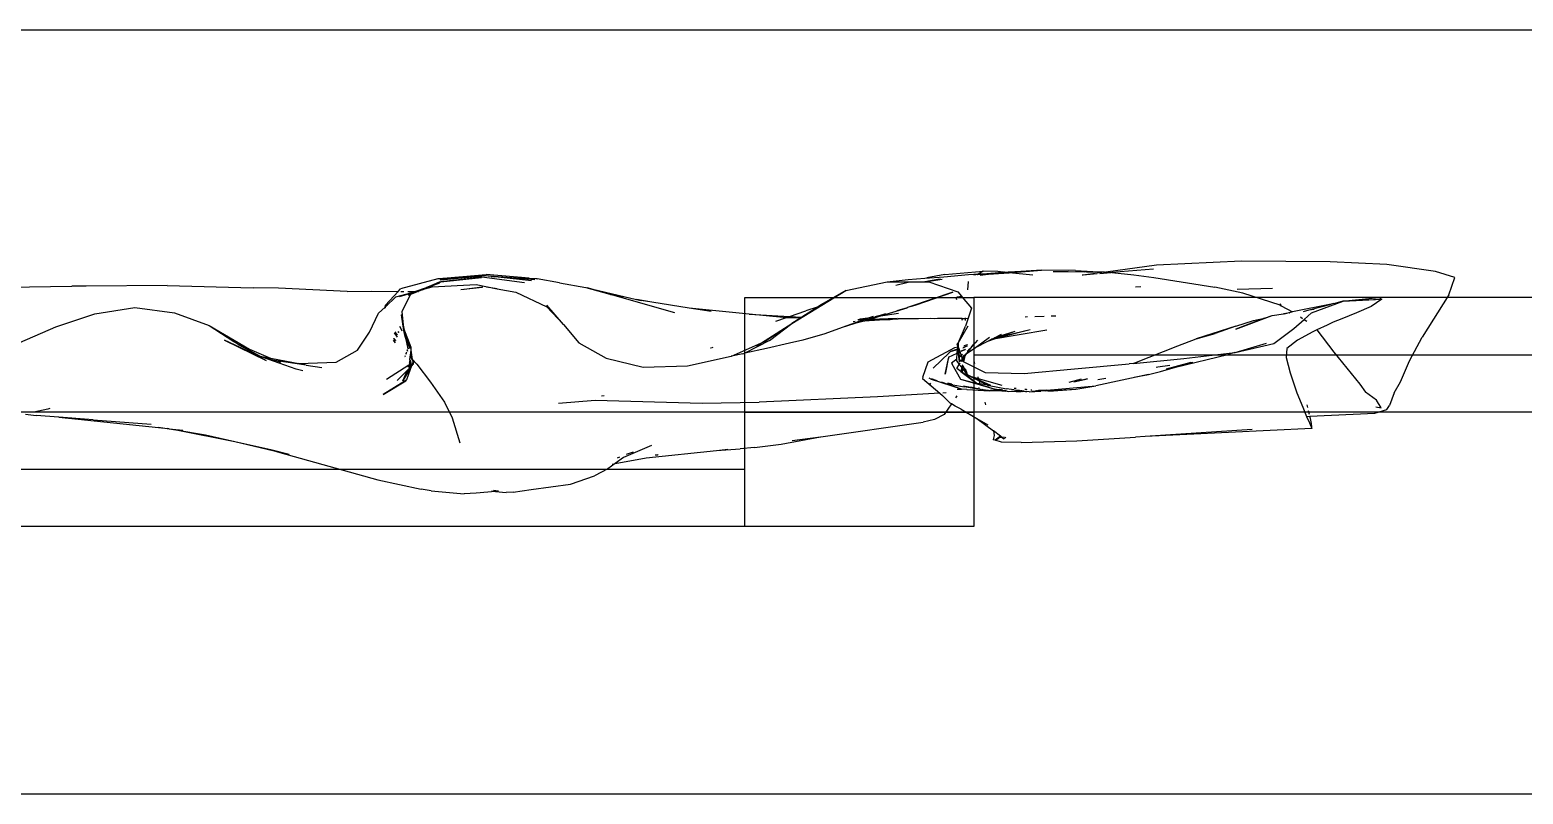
# Model space of a CAD drawing. Header units: millimetres. Extents: x -41292 to 298682, y -22072 to 33155.
# Drawn here: x 31317.5 to 31708.4, y 1090.6 to 1290.6 of the extents above; entities that cross this region are included whole.
import ezdxf

# ---------------------------------------------------------------- set-up
doc = ezdxf.new("R2010")
doc.units = ezdxf.units.MM
doc.layers.add('창호', color=4, linetype='Continuous')
doc.layers.add('틀', color=8, linetype='Continuous')

# ---------------------------------------------------------------- blocks, each defined once
blk = doc.blocks.new('AHSISHEUD')
for p, q in [((32239.86, 18877.08), (32226.53, 18875.28)), ((32262.11, 18878.11), (32239.86, 18877.08)), ((32285.32, 18878.01), (32262.11, 18878.11)), ((32300.12, 18877.23), (32285.32, 18878.01)), ((32312.89, 18875.41), (32300.12, 18877.23)), ((32051.71, 18873.56), (32041.91, 18870.88)), ((32051.71, 18873.56), (32051.75, 18873.56)), ((32051.75, 18873.56), (32051.88, 18873.59)), ((32051.88, 18873.59), (32054.12, 18873.77)), ((32064.03, 18874.38), (32052.04, 18873.42)), ((32059.93, 18873.98), (32052.04, 18873.42)), ((32063.97, 18874.27), (32052.35, 18873.25)), ((32052.35, 18873.25), (32059.93, 18873.98)), ((32063.21, 18873.98), (32052.47, 18872.74)), ((32052.47, 18872.74), (32063.12, 18873.89)), ((32054.12, 18873.77), (32064.38, 18874.68)), ((32054.12, 18873.77), (32064.24, 18874.56)), ((32059.93, 18873.98), (32064.03, 18874.38)), ((32063.97, 18874.27), (32059.93, 18873.98)), ((32074.42, 18872.51), (32063.21, 18873.98)), ((32064.11, 18874.37), (32063.97, 18874.27)), ((32065.7, 18874.15), (32063.97, 18874.27)), ((32064.03, 18874.38), (32064.11, 18874.37)), ((32064.14, 18874.39), (32064.11, 18874.37)), ((32064.14, 18874.39), (32077.1, 18873.31)), ((32064.14, 18874.39), (32067.47, 18874.02)), ((32075.59, 18873.69), (32064.38, 18874.68)), ((32065.7, 18874.15), (32066.61, 18874.02)), ((32077.1, 18873.31), (32067.47, 18874.02)), ((32067.47, 18874.02), (32076.26, 18873.1)), ((32075.59, 18873.69), (32077.41, 18873.58)), ((32077.73, 18873.5), (32077.36, 18873.54)), ((32077.41, 18873.58), (32077.73, 18873.5)), ((32083.59, 18872.47), (32077.73, 18873.5)), ((32169.35, 18872.73), (32174.86, 18873.32)), ((32174.86, 18873.32), (32179.21, 18873.67)), ((32179.18, 18872.77), (32183.76, 18873.41)), ((32182.6, 18873.31), (32179.18, 18872.77)), ((32179.21, 18873.67), (32184.15, 18874.08)), ((32179.21, 18873.67), (32179.71, 18873.79)), ((32184.39, 18874.68), (32179.71, 18873.79)), ((32183.28, 18873.4), (32182.6, 18873.31)), ((32184.15, 18874.08), (32190.62, 18874.62)), ((32184.39, 18874.68), (32194.49, 18875.56)), ((32190.62, 18874.62), (32193.29, 18874.81)), ((32192.04, 18874.57), (32191.97, 18874.57)), ((32192.04, 18874.57), (32193.17, 18874.73)), ((32192.91, 18874.54), (32192.86, 18874.54)), ((32199.46, 18875.17), (32192.91, 18874.54)), ((32193.17, 18874.73), (32192.91, 18874.54)), ((32193.17, 18874.73), (32194.24, 18874.87)), ((32193.29, 18874.81), (32193.17, 18874.73)), ((32194.49, 18875.56), (32193.29, 18874.81)), ((32193.29, 18874.81), (32194.24, 18874.87)), ((32193.69, 18874.51), (32199.46, 18875.17)), ((32194.24, 18874.87), (32199.8, 18875.28)), ((32198.31, 18875.44), (32194.49, 18875.56)), ((32195.73, 18874.7), (32199.46, 18875.17)), ((32195.73, 18874.7), (32201.22, 18875.12)), ((32199.8, 18875.28), (32198.31, 18875.44)), ((32199.96, 18875.26), (32199.46, 18875.17)), ((32200.3, 18875.22), (32199.46, 18875.17)), ((32199.8, 18875.28), (32199.96, 18875.26)), ((32199.96, 18875.26), (32200.03, 18875.25)), ((32200.03, 18875.25), (32200.97, 18875.36)), ((32200.3, 18875.22), (32200.03, 18875.25)), ((32209.75, 18875.78), (32200.3, 18875.22)), ((32201.22, 18875.12), (32200.3, 18875.22)), ((32200.97, 18875.36), (32209.75, 18875.78)), ((32201.22, 18875.12), (32209.75, 18875.78)), ((32207.42, 18874.46), (32201.22, 18875.12)), ((32218.66, 18875.73), (32209.75, 18875.78)), ((32216.68, 18875.41), (32212.75, 18875.32)), ((32221.48, 18875.27), (32212.75, 18875.32)), ((32216.68, 18875.41), (32221.07, 18875.34)), ((32218.66, 18875.73), (32226.26, 18875.25)), ((32220.61, 18874.49), (32220.35, 18874.46)), ((32223.74, 18874.91), (32220.61, 18874.49)), ((32224.33, 18874.81), (32220.61, 18874.49)), ((32221.62, 18875.33), (32226.26, 18875.25)), ((32226.26, 18875.25), (32222.07, 18875.27)), ((32226.26, 18875.25), (32224.25, 18874.97)), ((32227.84, 18875.12), (32225.02, 18874.87)), ((32226.26, 18875.25), (32226.53, 18875.28)), ((32226.53, 18875.28), (32227.28, 18875.24)), ((32227.28, 18875.24), (32228.16, 18875.15)), ((32239.01, 18876.09), (32228.16, 18875.15)), ((32228.16, 18875.15), (32233.87, 18874.54)), ((32233.87, 18874.54), (32239.1, 18873.89)), ((32239.1, 18873.89), (32255.06, 18871.38)), ((32317.97, 18873.87), (32312.89, 18875.41)), ((32316.38, 18869.31), (32317.97, 18873.87)), ((31939.18, 18871.35), (31955.93, 18871.57)), ((31959.62, 18871.64), (31955.93, 18871.57)), ((31980.84, 18871.74), (31959.62, 18871.64)), ((31980.84, 18871.74), (32003.36, 18871.2)), ((32010, 18871.06), (32003.36, 18871.2)), ((32027.94, 18870.17), (32010, 18871.06)), ((32027.94, 18870.17), (32034.34, 18870.3)), ((32034.34, 18870.3), (32041.33, 18870.24)), ((32038.01, 18866.63), (32041.33, 18870.24)), ((32040.72, 18868.79), (32044.99, 18869.98)), ((32041.33, 18870.24), (32041.91, 18870.88)), ((32041.33, 18870.24), (32041.44, 18870.24)), ((32041.7, 18868.86), (32047.86, 18870.73)), ((32041.7, 18868.86), (32044.99, 18869.98)), ((32041.98, 18870.23), (32042.82, 18870.23)), ((32044.54, 18869.42), (32042.3, 18865.01)), ((32043.82, 18870.22), (32045.65, 18870.2)), ((32044.54, 18869.42), (32043.96, 18869.19)), ((32046.52, 18870.2), (32044.54, 18869.42)), ((32044.99, 18869.98), (32045.65, 18870.2)), ((32045.65, 18870.2), (32048.69, 18871.24)), ((32045.65, 18870.2), (32048.34, 18870.92)), ((32047.86, 18870.73), (32046.52, 18870.2)), ((32046.52, 18870.2), (32046.66, 18870.19)), ((32047.86, 18870.73), (32048.34, 18870.92)), ((32052.08, 18872.39), (32048.34, 18870.92)), ((32048.34, 18870.92), (32050.24, 18871.44)), ((32048.69, 18871.24), (32052.15, 18872.7)), ((32049.63, 18871.56), (32048.69, 18871.24)), ((32049.63, 18871.56), (32052.44, 18872.73)), ((32049.63, 18871.56), (32052.08, 18872.39)), ((32050.24, 18871.44), (32061.72, 18872.01)), ((32052.08, 18872.39), (32052.44, 18872.73)), ((32052.15, 18872.7), (32052.44, 18872.73)), ((32052.44, 18872.73), (32052.47, 18872.74)), ((32057.73, 18870.73), (32063.27, 18871.34)), ((32063.27, 18871.34), (32058.62, 18870.69)), ((32061.72, 18872.01), (32067.27, 18870.93)), ((32063.49, 18871.35), (32063.27, 18871.34)), ((32067.27, 18870.93), (32064.48, 18871.38)), ((32067.27, 18870.93), (32072.16, 18869.99)), ((32072.16, 18869.99), (32080.22, 18866.22)), ((32083.59, 18872.47), (32090.46, 18871.23)), ((32090.46, 18871.23), (32090.83, 18871.19)), ((32090.46, 18871.23), (32096.69, 18869.47)), ((32090.83, 18871.19), (32103.75, 18868.14)), ((32096.69, 18869.47), (32090.83, 18871.19)), ((32096.89, 18869.42), (32096.69, 18869.47)), ((32096.89, 18869.42), (32097.17, 18869.38)), ((32097.17, 18869.38), (32097.39, 18869.32)), ((32097.39, 18869.32), (32113.62, 18864.7)), ((32099.79, 18868.89), (32097.39, 18869.32)), ((32144.37, 18861.82), (32158.51, 18870.49)), ((32158.51, 18870.49), (32152.13, 18866.78)), ((32158.51, 18870.49), (32169.35, 18872.73)), ((32169.35, 18872.73), (32179.15, 18872.77)), ((32171.6, 18871.9), (32174.83, 18872.65)), ((32186.5, 18870.05), (32175.46, 18866.28)), ((32176.89, 18866.69), (32186.5, 18870.05)), ((32179.18, 18872.77), (32179.15, 18872.77)), ((32179.18, 18872.77), (32180.19, 18872.77)), ((32180.19, 18872.77), (32187.84, 18870.08)), ((32187.84, 18870.08), (32188.76, 18868.96)), ((32190.55, 18872.86), (32190.37, 18870.68)), ((32234.37, 18871.46), (32235.73, 18871.52)), ((32262.4, 18869.75), (32255.06, 18871.38)), ((32270.16, 18870.98), (32260.92, 18870.69)), ((32272.2, 18866.6), (32262.4, 18869.75)), ((32316.38, 18869.31), (32309.42, 18858.28)), ((31961.9, 18864.39), (31972.4, 18866)), ((31972.4, 18866), (31982.78, 18864.62)), ((32036.2, 18864.52), (32037.89, 18866.12)), ((32037.82, 18865.8), (32037.89, 18866.12)), ((32037.89, 18866.12), (32038.01, 18866.63)), ((32037.89, 18866.12), (32037.99, 18866.21)), ((32037.97, 18865.92), (32037.99, 18866.21)), ((32037.99, 18866.21), (32040.72, 18868.79)), ((32037.99, 18866.21), (32038.01, 18866.63)), ((32038.64, 18866.48), (32038.64, 18866.45)), ((32080.22, 18866.22), (32084.57, 18861.54)), ((32084.57, 18861.54), (32080.23, 18866.67)), ((32100.3, 18868.76), (32099.79, 18868.89)), ((32107.7, 18867.39), (32103.75, 18868.14)), ((32103.75, 18868.14), (32104.96, 18867.85)), ((32107.7, 18867.39), (32104.96, 18867.85)), ((32117.51, 18865.86), (32107.7, 18867.39)), ((32123.27, 18864.96), (32117.51, 18865.86)), ((32133.21, 18864.29), (32117.51, 18865.86)), ((32143.77, 18863.67), (32148.02, 18865.18)), ((32151.22, 18866.19), (32146.98, 18863.48)), ((32151.22, 18866.19), (32148.02, 18865.18)), ((32152.13, 18866.78), (32151.22, 18866.19)), ((32167.06, 18863.64), (32174.52, 18865.96)), ((32171.97, 18865.27), (32174.66, 18866.05)), ((32174.66, 18866.05), (32174.52, 18865.96)), ((32175.46, 18866.28), (32174.66, 18866.05)), ((32175.46, 18866.28), (32176.89, 18866.69)), ((32187.54, 18867.99), (32187.37, 18868.63)), ((32188.98, 18868.69), (32187.56, 18868.71)), ((32187.73, 18868.78), (32188.67, 18868.96)), ((32188.67, 18868.96), (32188.76, 18868.96)), ((32188.76, 18868.96), (32188.98, 18868.69)), ((32188.98, 18868.69), (32191.37, 18865.81)), ((32191.37, 18865.81), (32190.53, 18863.19)), ((32272.2, 18866.6), (32272.45, 18866.46)), ((32272.45, 18866.46), (32272.32, 18867)), ((32272.45, 18866.46), (32275.44, 18864.89)), ((32285.57, 18866.93), (32275.44, 18864.89)), ((32278.27, 18864.98), (32279.81, 18865.38)), ((32279.81, 18865.38), (32285.57, 18866.93)), ((32279.81, 18865.38), (32281.13, 18865.59)), ((32280.38, 18864.61), (32288.66, 18867.68)), ((32286.28, 18867.07), (32285.57, 18866.93)), ((32286.28, 18867.07), (32288.73, 18867.77)), ((32288.66, 18867.68), (32298.81, 18868.23)), ((32288.66, 18867.68), (32290.14, 18867.84)), ((32288.73, 18867.77), (32290.14, 18867.84)), ((32290.14, 18867.84), (32298.05, 18868.66)), ((32290.14, 18867.84), (32298.81, 18868.23)), ((32296, 18866.31), (32292.22, 18864.66)), ((32298.81, 18868.23), (32296, 18866.31)), ((32298.05, 18868.66), (32298.81, 18868.23)), ((31951.7, 18860.94), (31961.9, 18864.39)), ((31982.78, 18864.62), (31991.82, 18861.3)), ((31991.82, 18861.3), (32002.4, 18855.12)), ((31991.82, 18861.3), (31998.31, 18857.09)), ((32033.79, 18859.58), (32036.2, 18864.52)), ((32042.18, 18864.19), (32042.17, 18864.11)), ((32042.79, 18860), (32042.17, 18864.11)), ((32042.17, 18864.11), (32042.65, 18861.42)), ((32042.3, 18865.01), (32042.65, 18861.42)), ((32042.65, 18861.42), (32042.8, 18860.55)), ((32042.65, 18861.42), (32042.79, 18860)), ((32084.57, 18861.54), (32088.61, 18856.77)), ((32142.09, 18863.41), (32133.21, 18864.29)), ((32133.21, 18864.29), (32143.77, 18863.67)), ((32136.42, 18856.79), (32144.37, 18861.82)), ((32137.24, 18857.15), (32144.37, 18861.82)), ((32138.55, 18857.37), (32144.37, 18861.82)), ((32140.19, 18862.41), (32142.97, 18863.39)), ((32142.09, 18863.41), (32142.97, 18863.39)), ((32142.97, 18863.39), (32143.77, 18863.67)), ((32142.97, 18863.39), (32146.69, 18863.3)), ((32143.77, 18863.67), (32146.98, 18863.48)), ((32146.69, 18863.3), (32144.37, 18861.82)), ((32146.69, 18863.3), (32146.98, 18863.48)), ((32162.16, 18862.41), (32157.56, 18860.76)), ((32160.61, 18861.77), (32157.56, 18860.76)), ((32160.99, 18862.33), (32160.43, 18862.29)), ((32160.9, 18861.84), (32160.61, 18861.77)), ((32163.29, 18862.48), (32160.9, 18861.84)), ((32162.89, 18862.45), (32160.9, 18861.84)), ((32161.71, 18862.83), (32161.68, 18862.82)), ((32161.71, 18862.83), (32161.8, 18862.83)), ((32162.19, 18862.91), (32161.8, 18862.83)), ((32161.8, 18862.83), (32162.8, 18862.84)), ((32161.87, 18862.9), (32161.9, 18862.91)), ((32161.9, 18862.91), (32162.19, 18862.91)), ((32162.01, 18862.96), (32162.09, 18862.97)), ((32162.04, 18862.97), (32162.09, 18862.97)), ((32162.09, 18862.97), (32164.15, 18863.22)), ((32162.09, 18862.97), (32162.19, 18862.91)), ((32163.4, 18862.84), (32162.16, 18862.41)), ((32162.7, 18862.44), (32162.16, 18862.41)), ((32162.19, 18862.91), (32162.48, 18862.91)), ((32162.27, 18863.07), (32164.88, 18863.43)), ((32162.62, 18862.92), (32162.48, 18862.91)), ((32162.62, 18862.92), (32162.82, 18862.95)), ((32162.82, 18862.95), (32162.91, 18862.95)), ((32162.89, 18862.45), (32164.42, 18862.91)), ((32163.29, 18862.48), (32162.89, 18862.45)), ((32162.94, 18862.97), (32162.91, 18862.95)), ((32162.91, 18862.95), (32163.01, 18862.9)), ((32163.12, 18862.97), (32162.94, 18862.97)), ((32163.01, 18862.9), (32163.14, 18862.94)), ((32163.12, 18862.97), (32163.26, 18862.97)), ((32163.14, 18862.94), (32163.12, 18862.97)), ((32170.05, 18862.92), (32163.29, 18862.48)), ((32163.51, 18862.54), (32163.29, 18862.48)), ((32163.54, 18862.89), (32163.4, 18862.84)), ((32163.4, 18862.84), (32163.96, 18862.85)), ((32163.51, 18862.54), (32164.63, 18862.88)), ((32163.54, 18862.89), (32163.75, 18862.97)), ((32163.54, 18862.89), (32163.96, 18862.85)), ((32164.62, 18863.28), (32163.75, 18862.97)), ((32163.75, 18862.97), (32164.13, 18862.97)), ((32164.09, 18862.89), (32163.75, 18862.97)), ((32163.96, 18862.85), (32164.09, 18862.89)), ((32164.18, 18862.92), (32164.09, 18862.89)), ((32164.13, 18862.97), (32164.36, 18862.98)), ((32164.13, 18862.97), (32164.34, 18862.97)), ((32164.66, 18862.99), (32164.42, 18862.91)), ((32164.63, 18862.88), (32164.42, 18862.91)), ((32165.13, 18863.46), (32164.62, 18863.28)), ((32164.62, 18863.28), (32165.38, 18863.38)), ((32164.7, 18862.91), (32164.63, 18862.88)), ((32167.07, 18863.85), (32164.66, 18862.99)), ((32164.66, 18862.99), (32164.9, 18862.97)), ((32164.7, 18862.91), (32164.9, 18862.97)), ((32166.41, 18862.86), (32164.7, 18862.91)), ((32164.9, 18862.97), (32165, 18863)), ((32165, 18863), (32167.06, 18863.64)), ((32165, 18863), (32171.94, 18863.22)), ((32165, 18863), (32170.05, 18862.92)), ((32165.63, 18863.64), (32165.13, 18863.46)), ((32165.13, 18863.46), (32166.2, 18863.61)), ((32165.38, 18863.38), (32166.2, 18863.61)), ((32165.8, 18863.44), (32165.38, 18863.38)), ((32167.07, 18863.85), (32166.2, 18863.61)), ((32166.41, 18862.86), (32170.05, 18862.92)), ((32167.06, 18863.64), (32166.58, 18863.56)), ((32172.26, 18864.45), (32167.06, 18863.64)), ((32167.07, 18863.85), (32169, 18864.48)), ((32170.05, 18862.92), (32170.14, 18862.92)), ((32170.14, 18862.92), (32170.64, 18862.96)), ((32170.64, 18862.96), (32170.68, 18862.96)), ((32170.68, 18862.96), (32170.76, 18862.96)), ((32170.76, 18862.96), (32172.21, 18863.06)), ((32177.54, 18863.03), (32170.76, 18862.96)), ((32180.73, 18863.11), (32172.21, 18863.06)), ((32180.73, 18863.11), (32177.54, 18863.03)), ((32181.68, 18863.09), (32180.73, 18863.11)), ((32182.47, 18863.12), (32181.68, 18863.09)), ((32188.91, 18863.15), (32182.47, 18863.12)), ((32187.88, 18856.71), (32190.53, 18861.23)), ((32188.91, 18863.15), (32188.87, 18863.3)), ((32189.07, 18862.58), (32188.91, 18863.15)), ((32188.98, 18863.15), (32188.91, 18863.15)), ((32188.98, 18863.15), (32189.75, 18863.17)), ((32189.76, 18863.32), (32189.75, 18863.28)), ((32189.75, 18863.28), (32189.75, 18863.17)), ((32189.75, 18863.17), (32190.53, 18863.19)), ((32189.75, 18863.17), (32189.75, 18862.59)), ((32190.53, 18863.19), (32189.85, 18861.1)), ((32205.48, 18863.61), (32206.06, 18863.62)), ((32207.95, 18863.68), (32210.4, 18863.75)), ((32212.23, 18863.8), (32213.5, 18863.83)), ((32260.62, 18860.33), (32270.07, 18863.89)), ((32268.06, 18863.2), (32260.62, 18860.33)), ((32260.64, 18861.09), (32265.21, 18862.62)), ((32265.21, 18862.62), (32268.06, 18863.2)), ((32268.06, 18863.2), (32270.07, 18863.89)), ((32270.07, 18863.89), (32273.11, 18864.34)), ((32273.26, 18864.38), (32273.11, 18864.34)), ((32273.26, 18864.38), (32275.26, 18864.86)), ((32274.68, 18864.58), (32273.26, 18864.38)), ((32274.68, 18864.58), (32274.71, 18864.6)), ((32275.44, 18864.89), (32275.26, 18864.86)), ((32275.82, 18860.51), (32278.48, 18862.9)), ((32277.5, 18863.58), (32278.09, 18863.17)), ((32278.48, 18862.9), (32280.38, 18864.61)), ((32278.48, 18862.9), (32279.21, 18862.41)), ((32284.55, 18861.4), (32281.83, 18860.14)), ((32286.08, 18862.17), (32284.55, 18861.4)), ((32288.35, 18863.04), (32286.08, 18862.17)), ((32292.22, 18864.66), (32288.35, 18863.04)), ((31942.24, 18856.83), (31951.7, 18860.94)), ((32004.2, 18853.52), (31995.88, 18857.48)), ((31995.88, 18857.48), (32006.8, 18852.18)), ((32030.64, 18854.89), (32033.79, 18859.58)), ((32040.09, 18857.37), (32040.51, 18856.78)), ((32040.54, 18856.85), (32040.1, 18857.45)), ((32040.15, 18857.97), (32040.15, 18857.92)), ((32040.69, 18857.31), (32040.15, 18857.92)), ((32040.15, 18857.92), (32040.71, 18857.36)), ((32040.3, 18859.43), (32041.02, 18858.28)), ((32041.18, 18858.74), (32040.55, 18859.64)), ((32041.26, 18859.7), (32041.41, 18859.44)), ((32041.35, 18859.71), (32041.31, 18859.71)), ((32041.35, 18859.71), (32041.45, 18859.56)), ((32041.43, 18859.51), (32041.45, 18859.56)), ((32042.35, 18859.91), (32041.74, 18861.03)), ((32041.74, 18861.03), (32042.28, 18859.89)), ((32042.8, 18860.55), (32042.79, 18860)), ((32043.18, 18858.41), (32042.79, 18860)), ((32044.76, 18855.51), (32042.8, 18860.55)), ((32042.8, 18860.55), (32043.32, 18858.15)), ((32043.32, 18858.15), (32043.18, 18858.41)), ((32043.37, 18857.63), (32043.18, 18858.41)), ((32044.5, 18855.99), (32043.32, 18858.15)), ((32043.32, 18858.15), (32043.49, 18857.38)), ((32043.37, 18857.63), (32043.49, 18857.38)), ((32043.95, 18855.22), (32043.37, 18857.63)), ((32043.49, 18857.38), (32044.28, 18855.72)), ((32043.49, 18857.38), (32043.95, 18855.22)), ((32138.55, 18857.37), (32132.1, 18854.05)), ((32147.21, 18857.43), (32143.72, 18856.67)), ((32153, 18859.14), (32147.21, 18857.43)), ((32157.56, 18860.76), (32153, 18859.14)), ((32187.88, 18856.71), (32189.85, 18861.1)), ((32192.97, 18857.5), (32192.35, 18856.78)), ((32192.43, 18855.58), (32196.1, 18858.25)), ((32195.72, 18857.23), (32197.67, 18857.93)), ((32195.72, 18857.23), (32196.67, 18857.71)), ((32196.67, 18857.71), (32211.16, 18860.17)), ((32197.71, 18858.02), (32196.67, 18857.71)), ((32197.67, 18857.93), (32196.67, 18857.71)), ((32196.67, 18857.71), (32196.93, 18857.84)), ((32196.93, 18857.84), (32197.43, 18858.09)), ((32196.93, 18857.84), (32197.71, 18858.02)), ((32202.73, 18859.72), (32197.43, 18858.09)), ((32197.43, 18858.09), (32199.29, 18859.02)), ((32198.69, 18858.18), (32197.67, 18857.93)), ((32198.12, 18858.09), (32197.67, 18857.93)), ((32198.12, 18858.09), (32197.71, 18858.02)), ((32198.41, 18858.19), (32198.12, 18858.09)), ((32198.69, 18858.18), (32198.12, 18858.09)), ((32206.72, 18860.15), (32198.41, 18858.19)), ((32202.73, 18859.72), (32198.41, 18858.19)), ((32198.81, 18858.2), (32198.69, 18858.18)), ((32206.72, 18860.15), (32198.81, 18858.2)), ((32245.39, 18855.99), (32250.23, 18857.82)), ((32260.64, 18861.09), (32250.23, 18857.82)), ((32250.23, 18857.82), (32255.2, 18859.25)), ((32260.64, 18861.09), (32255.2, 18859.25)), ((32270.58, 18856.64), (32275.82, 18860.51)), ((32276.7, 18857.5), (32273.98, 18855.33)), ((32280.75, 18859.64), (32276.7, 18857.5)), ((32281.83, 18860.14), (32280.75, 18859.64)), ((32281.83, 18860.14), (32286.22, 18854.36)), ((32306.1, 18852.1), (32309.42, 18858.28)), ((31998.4, 18857.03), (31998.31, 18857.09)), ((31999.44, 18856.36), (31998.4, 18857.03)), ((31998.4, 18857.03), (32000.25, 18856.02)), ((31999.44, 18856.36), (32005.16, 18853.32)), ((31999.44, 18856.36), (32000.25, 18856.02)), ((32000.25, 18856.02), (32005.16, 18853.32)), ((32000.25, 18856.02), (32002.4, 18855.12)), ((32002.4, 18855.12), (32007.91, 18852.79)), ((32014.65, 18849.91), (32004.2, 18853.52)), ((32004.2, 18853.52), (32006.8, 18852.18)), ((32025.05, 18851.72), (32030.64, 18854.89)), ((32043.24, 18853.22), (32043.12, 18853.38)), ((32043.33, 18854.06), (32043.45, 18853.81)), ((32043.49, 18853.94), (32043.35, 18854.14)), ((32043.56, 18854.12), (32043.4, 18854.3)), ((32043.58, 18854.17), (32043.41, 18854.36)), ((32043.56, 18854.9), (32043.73, 18854.59)), ((32043.59, 18855.05), (32043.73, 18854.59)), ((32043.89, 18855.18), (32043.92, 18855.11)), ((32044.28, 18855.72), (32044.28, 18855.33)), ((32044.49, 18853.16), (32044.55, 18853.48)), ((32044.6, 18855.45), (32044.5, 18855.99)), ((32044.53, 18853.51), (32044.69, 18854.88)), ((32044.53, 18853.51), (32044.55, 18853.48)), ((32044.55, 18853.48), (32044.83, 18852.75)), ((32044.69, 18854.88), (32044.76, 18855.51)), ((32045.1, 18852.44), (32044.69, 18854.88)), ((32088.61, 18856.77), (32095.73, 18852.73)), ((32123.13, 18855.39), (32123.05, 18855.35)), ((32123.66, 18855.51), (32123.28, 18855.37)), ((32128.55, 18853.27), (32136.42, 18856.79)), ((32131.57, 18853.93), (32128.55, 18853.27)), ((32131.57, 18853.93), (32132.1, 18854.05)), ((32137.77, 18855.28), (32132.1, 18854.05)), ((32135.13, 18855.97), (32136.42, 18856.79)), ((32136.42, 18856.79), (32137.24, 18857.15)), ((32143.72, 18856.67), (32137.77, 18855.28)), ((32180.02, 18851.79), (32187.05, 18855.55)), ((32185.58, 18854.19), (32181.41, 18850.17)), ((32185.37, 18853.02), (32187.69, 18854.1)), ((32185.58, 18854.19), (32185.59, 18854.23)), ((32185.65, 18854.25), (32185.59, 18854.23)), ((32185.89, 18854.48), (32185.65, 18854.25)), ((32187.76, 18855.09), (32185.89, 18854.48)), ((32185.89, 18854.48), (32187.76, 18855.04)), ((32187.05, 18855.55), (32187.81, 18855.72)), ((32187.57, 18852.5), (32187.69, 18854.1)), ((32187.68, 18856.33), (32187.69, 18856.41)), ((32187.72, 18856.22), (32187.68, 18856.33)), ((32187.69, 18856.41), (32187.76, 18856.53)), ((32187.69, 18854.1), (32187.76, 18855.04)), ((32187.81, 18855.72), (32187.72, 18856.22)), ((32187.72, 18856.22), (32187.83, 18856.02)), ((32187.76, 18856.53), (32187.78, 18856.56)), ((32187.76, 18855.09), (32187.79, 18855.54)), ((32187.76, 18855.04), (32187.76, 18855.09)), ((32187.78, 18856.56), (32187.88, 18856.71)), ((32187.79, 18855.54), (32187.81, 18855.72)), ((32188.22, 18851.82), (32187.79, 18855.54)), ((32187.81, 18855.72), (32187.82, 18855.92)), ((32187.83, 18856.02), (32187.82, 18855.92)), ((32187.82, 18855.92), (32187.95, 18855.66)), ((32187.83, 18856.02), (32187.88, 18856.71)), ((32187.88, 18856.71), (32187.95, 18855.66)), ((32187.95, 18855.66), (32187.96, 18855.53)), ((32187.96, 18855.53), (32188.14, 18852.98)), ((32187.96, 18855.53), (32188.71, 18853.42)), ((32188.71, 18853.42), (32188.14, 18852.98)), ((32188.73, 18853.37), (32188.14, 18852.93)), ((32189.04, 18853.68), (32188.71, 18853.42)), ((32188.71, 18853.42), (32188.73, 18853.37)), ((32189.78, 18855.05), (32188.73, 18854.57)), ((32188.97, 18853.55), (32188.73, 18853.37)), ((32188.73, 18853.37), (32188.92, 18852.77)), ((32188.74, 18854.59), (32189.78, 18855.05)), ((32188.94, 18852.8), (32189.59, 18853.52)), ((32189.14, 18855.45), (32189.48, 18855.55)), ((32190.23, 18855.88), (32189.18, 18855.54)), ((32189.44, 18856.1), (32190.48, 18856.34)), ((32189.64, 18855.6), (32189.48, 18855.55)), ((32189.57, 18853.36), (32189.73, 18853.62)), ((32189.57, 18853.36), (32189.59, 18853.52)), ((32189.73, 18853.62), (32189.59, 18853.52)), ((32189.7, 18853.33), (32190.04, 18853.85)), ((32189.79, 18853.67), (32189.7, 18853.33)), ((32189.79, 18853.67), (32189.73, 18853.62)), ((32189.78, 18855.05), (32189.8, 18855.09)), ((32190.69, 18854.84), (32189.79, 18853.67)), ((32189.79, 18853.67), (32190.04, 18853.85)), ((32190.04, 18853.85), (32192.43, 18855.58)), ((32190.69, 18854.84), (32190.26, 18854.52)), ((32191.02, 18855.22), (32190.62, 18854.92)), ((32190.75, 18854.89), (32190.69, 18854.84)), ((32191.02, 18855.22), (32190.75, 18854.89)), ((32191.07, 18855.27), (32191.02, 18855.22)), ((32191.6, 18855.89), (32191.07, 18855.27)), ((32191.49, 18855.88), (32191.43, 18855.81)), ((32191.49, 18855.88), (32191.6, 18855.89)), ((32191.6, 18855.89), (32192.1, 18856.48)), ((32192.1, 18856.48), (32192.02, 18856.46)), ((32192.3, 18856.76), (32192.1, 18856.48)), ((32192.3, 18856.76), (32192.35, 18856.78)), ((32192.43, 18855.58), (32195.72, 18857.23)), ((32234.2, 18851.53), (32245.39, 18855.99)), ((32244.79, 18850.42), (32258.48, 18853.71)), ((32247, 18852.69), (32260.31, 18854.25)), ((32260.31, 18854.25), (32258.48, 18853.71)), ((32260.31, 18854.25), (32260.41, 18854.28)), ((32260.41, 18854.28), (32268.63, 18856.72)), ((32260.41, 18854.28), (32270.58, 18856.64)), ((32273.98, 18855.33), (32273.8, 18852.91)), ((32286.22, 18854.36), (32293.07, 18845.95)), ((32005.16, 18853.32), (32008.65, 18852.22)), ((32005.16, 18853.32), (32007.91, 18852.79)), ((32007.91, 18852.79), (32007.94, 18852.78)), ((32007.94, 18852.78), (32015.32, 18851.37)), ((32010.47, 18851.71), (32008.65, 18852.22)), ((32009.59, 18852.08), (32008.65, 18852.22)), ((32009.59, 18852.08), (32010.47, 18851.71)), ((32017.2, 18850.97), (32009.59, 18852.08)), ((32016.32, 18849.41), (32014.65, 18849.91)), ((32015.32, 18851.37), (32025.05, 18851.72)), ((32017.2, 18850.97), (32015.32, 18851.37)), ((32017.2, 18850.97), (32021.32, 18850.34)), ((32044.12, 18850.89), (32038.22, 18847.19)), ((32043.74, 18849.63), (32041.02, 18846.88)), ((32044.84, 18850.72), (32042.52, 18846.86)), ((32042.52, 18846.86), (32043.74, 18849.63)), ((32043.08, 18853.22), (32043.18, 18853.08)), ((32044.84, 18850.72), (32043.53, 18847.06)), ((32044.84, 18850.72), (32043.74, 18849.63)), ((32044.03, 18850.4), (32044.12, 18850.89)), ((32044.09, 18850.43), (32044.03, 18850.4)), ((32044.09, 18850.43), (32044.12, 18850.5)), ((32044.68, 18851.15), (32044.12, 18850.5)), ((32044.12, 18850.5), (32044.24, 18850.96)), ((32044.15, 18850.91), (32044.12, 18850.5)), ((32044.15, 18850.91), (32044.12, 18850.89)), ((32044.24, 18850.96), (32044.15, 18850.91)), ((32044.24, 18850.96), (32044.29, 18850.99)), ((32044.29, 18851.35), (32044.34, 18851.5)), ((32044.29, 18851.35), (32044.29, 18850.99)), ((32044.29, 18850.99), (32044.49, 18851.35)), ((32044.31, 18851.53), (32044.36, 18851.71)), ((32044.34, 18851.5), (32044.31, 18851.53)), ((32044.33, 18851.75), (32044.38, 18851.89)), ((32044.36, 18851.71), (32044.33, 18851.75)), ((32044.49, 18851.35), (32044.34, 18851.5)), ((32044.35, 18851.94), (32044.42, 18852.25)), ((32044.35, 18851.94), (32044.38, 18851.89)), ((32044.54, 18851.47), (32044.36, 18851.71)), ((32044.38, 18851.89), (32044.56, 18851.51)), ((32044.4, 18852.32), (32044.49, 18853.1)), ((32044.4, 18852.32), (32044.42, 18852.25)), ((32044.42, 18852.25), (32044.73, 18851.21)), ((32044.49, 18853.16), (32044.49, 18853.1)), ((32044.54, 18853.07), (32044.49, 18853.1)), ((32044.49, 18851.35), (32044.54, 18851.47)), ((32044.68, 18851.15), (32044.52, 18851.32)), ((32044.6, 18852.97), (32044.54, 18853.07)), ((32044.54, 18851.47), (32044.56, 18851.51)), ((32044.73, 18851.21), (32044.54, 18851.47)), ((32044.6, 18852.97), (32045.11, 18852.02)), ((32044.83, 18852.75), (32044.6, 18852.97)), ((32044.73, 18851.21), (32044.68, 18851.15)), ((32044.88, 18850.95), (32044.68, 18851.15)), ((32044.91, 18850.97), (32044.73, 18851.21)), ((32044.85, 18852.69), (32044.83, 18852.75)), ((32044.88, 18850.79), (32044.84, 18850.72)), ((32044.85, 18850.76), (32044.84, 18850.72)), ((32045.1, 18852.44), (32044.85, 18852.69)), ((32044.85, 18852.69), (32045.11, 18852.02)), ((32044.96, 18850.87), (32044.88, 18850.79)), ((32045.21, 18851.77), (32044.91, 18850.97)), ((32044.97, 18850.89), (32044.96, 18850.87)), ((32045.09, 18850.73), (32044.96, 18850.87)), ((32045.3, 18851.22), (32044.97, 18850.89)), ((32045.09, 18850.73), (32044.97, 18850.89)), ((32045.27, 18851.44), (32045.03, 18851.04)), ((32045.1, 18852.41), (32045.1, 18852.44)), ((32046.16, 18851.23), (32045.1, 18852.41)), ((32045.2, 18851.86), (32045.1, 18852.41)), ((32045.11, 18852.02), (32045.2, 18851.86)), ((32045.2, 18851.86), (32045.22, 18851.81)), ((32045.22, 18851.81), (32045.21, 18851.77)), ((32045.21, 18851.77), (32045.31, 18851.51)), ((32045.27, 18851.44), (32045.21, 18851.77)), ((32045.31, 18851.51), (32045.27, 18851.44)), ((32045.3, 18851.22), (32045.27, 18851.44)), ((32046.16, 18851.23), (32049.81, 18846.47)), ((32095.73, 18852.73), (32105.41, 18850.4)), ((32105.41, 18850.4), (32117.08, 18850.78)), ((32117.08, 18850.78), (32128.46, 18853.24)), ((32128.55, 18853.27), (32128.46, 18853.24)), ((32178.7, 18847.77), (32180.02, 18851.79)), ((32185.37, 18853.02), (32184.55, 18848.54)), ((32184.55, 18848.54), (32185.39, 18852.71)), ((32185.37, 18853.02), (32185.39, 18852.71)), ((32187.57, 18852.5), (32186.18, 18851.45)), ((32186.18, 18851.45), (32186.37, 18851.15)), ((32188.63, 18847.14), (32186.37, 18851.15)), ((32187.54, 18852), (32187.57, 18852.5)), ((32187.54, 18852), (32188.2, 18851.13)), ((32187.56, 18850.09), (32188.2, 18851.13)), ((32188.57, 18849.26), (32187.56, 18850.09)), ((32188.14, 18852.98), (32188.14, 18852.93)), ((32188.14, 18852.93), (32188.22, 18851.82)), ((32188.2, 18851.13), (32188.46, 18851.55)), ((32188.2, 18851.13), (32188.83, 18850.31)), ((32188.64, 18851.85), (32188.35, 18852.42)), ((32188.85, 18850.28), (32188.59, 18849.32)), ((32188.64, 18851.85), (32188.93, 18852.32)), ((32188.99, 18850.95), (32188.83, 18850.31)), ((32188.83, 18850.31), (32188.85, 18850.28)), ((32188.99, 18850.78), (32188.85, 18850.28)), ((32188.85, 18850.28), (32189.02, 18850.06)), ((32188.94, 18852.8), (32188.92, 18852.77)), ((32188.93, 18852.32), (32188.92, 18852.77)), ((32188.92, 18852.77), (32189.04, 18852.49)), ((32188.93, 18852.32), (32189.01, 18852.45)), ((32188.95, 18851.87), (32188.93, 18852.32)), ((32189.03, 18850.9), (32188.99, 18850.95)), ((32189.03, 18850.9), (32188.99, 18850.78)), ((32189.02, 18850.06), (32188.99, 18850.78)), ((32189.04, 18852.49), (32189.01, 18852.45)), ((32189.01, 18852.45), (32189.19, 18851.89)), ((32189.01, 18852.45), (32189.21, 18851.99)), ((32189.06, 18849), (32189.02, 18850.06)), ((32189.02, 18850.06), (32189.17, 18849.87)), ((32189.04, 18852.49), (32189.53, 18853.3)), ((32189.06, 18849), (32189.17, 18849.87)), ((32189.26, 18850.64), (32189.11, 18850.8)), ((32189.17, 18849.87), (32189.26, 18850.64)), ((32189.17, 18849.87), (32190.18, 18848.54)), ((32189.21, 18851.99), (32189.19, 18851.89)), ((32189.53, 18853.3), (32189.21, 18851.99)), ((32189.21, 18851.99), (32189.24, 18851.9)), ((32189.24, 18851.9), (32189.29, 18851.87)), ((32190.14, 18848.84), (32189.26, 18850.64)), ((32189.26, 18850.64), (32190.18, 18848.54)), ((32189.47, 18852.5), (32189.29, 18851.87)), ((32189.29, 18851.87), (32189.39, 18851.82)), ((32189.39, 18851.82), (32189.47, 18852.5)), ((32189.39, 18851.82), (32194.96, 18848.99)), ((32189.7, 18853.33), (32189.47, 18852.5)), ((32189.47, 18852.5), (32189.53, 18853.3)), ((32189.53, 18853.3), (32189.57, 18853.36)), ((32189.75, 18850.08), (32190.14, 18848.84)), ((32192.26, 18851.24), (32192.09, 18851.87)), ((32205.23, 18848.79), (32218.36, 18850)), ((32218.36, 18850), (32232.65, 18851.28)), ((32233.82, 18851.4), (32232.65, 18851.28)), ((32233.79, 18851.4), (32233.82, 18851.4)), ((32233.82, 18851.4), (32247, 18852.69)), ((32233.82, 18851.4), (32234.2, 18851.53)), ((32240.18, 18850.39), (32239.71, 18850.29)), ((32243.3, 18850.83), (32240.18, 18850.39)), ((32240.92, 18849.31), (32244.79, 18850.42)), ((32248.81, 18851.61), (32242.4, 18849.84)), ((32242.4, 18849.84), (32244.79, 18850.42)), ((32244.79, 18850.42), (32248.81, 18851.61)), ((32248.81, 18851.61), (32249.38, 18851.73)), ((32273.8, 18852.91), (32274.78, 18848.88)), ((32303.69, 18846.56), (32306.1, 18852.1)), ((32043.34, 18846.94), (32037.4, 18843.25)), ((32037.4, 18843.25), (32043.31, 18846.8)), ((32043.31, 18846.8), (32043.53, 18847.06)), ((32043.31, 18846.8), (32043.34, 18846.94)), ((32043.53, 18847.06), (32043.34, 18846.94)), ((32049.81, 18846.47), (32053.46, 18841.28)), ((32178.7, 18847.77), (32178.6, 18847.4)), ((32178.6, 18847.4), (32183.13, 18843.56)), ((32180.94, 18847.17), (32180.35, 18847.54)), ((32180.52, 18846.2), (32180.75, 18845.97)), ((32182.38, 18846.84), (32180.93, 18847.34)), ((32188.79, 18844.64), (32180.94, 18847.17)), ((32188.79, 18844.64), (32183.54, 18846.44)), ((32186.48, 18845.78), (32185.22, 18846.19)), ((32186.27, 18845.99), (32185.22, 18846.19)), ((32186.48, 18845.78), (32189.59, 18845.26)), ((32188.59, 18849.32), (32188.57, 18849.26)), ((32188.57, 18849.26), (32192.8, 18846.17)), ((32188.57, 18849.26), (32188.91, 18849.08)), ((32188.91, 18849.08), (32188.59, 18849.32)), ((32191.89, 18846.3), (32188.63, 18847.14)), ((32193.74, 18845.66), (32188.63, 18847.14)), ((32188.91, 18849.08), (32189.06, 18849)), ((32189.06, 18848.96), (32189.06, 18849)), ((32189.06, 18848.96), (32189.1, 18848.94)), ((32189.1, 18848.94), (32190.33, 18848.23)), ((32192.8, 18846.17), (32189.1, 18848.94)), ((32189.1, 18848.94), (32189.83, 18848.61)), ((32190.29, 18848.33), (32189.83, 18848.61)), ((32190.24, 18848.42), (32189.83, 18848.61)), ((32190.38, 18848.36), (32190.14, 18848.84)), ((32190.14, 18848.84), (32190.26, 18848.43)), ((32190.18, 18848.54), (32190.24, 18848.42)), ((32190.29, 18848.39), (32190.24, 18848.42)), ((32190.26, 18848.43), (32190.29, 18848.39)), ((32190.38, 18848.36), (32190.29, 18848.39)), ((32190.29, 18848.39), (32190.29, 18848.33)), ((32190.29, 18848.33), (32190.33, 18848.23)), ((32190.37, 18848.3), (32190.29, 18848.33)), ((32190.33, 18848.23), (32190.46, 18848.19)), ((32190.37, 18848.3), (32190.38, 18848.36)), ((32190.42, 18848.27), (32190.37, 18848.3)), ((32191.19, 18847.98), (32190.38, 18848.36)), ((32190.73, 18848.12), (32190.42, 18848.27)), ((32190.46, 18848.19), (32190.42, 18848.27)), ((32190.48, 18848.15), (32190.46, 18848.19)), ((32190.57, 18848.12), (32190.48, 18848.15)), ((32190.73, 18848.12), (32190.57, 18848.12)), ((32190.89, 18848.04), (32190.73, 18848.12)), ((32191.54, 18847.7), (32190.89, 18848.04)), ((32191.19, 18847.98), (32190.89, 18848.04)), ((32191.27, 18847.96), (32191.19, 18847.98)), ((32191.44, 18847.87), (32191.27, 18847.96)), ((32196.44, 18845.57), (32191.44, 18847.87)), ((32199.45, 18845.6), (32191.44, 18847.87)), ((32196.44, 18845.57), (32191.54, 18847.7)), ((32193.46, 18846.73), (32191.54, 18847.7)), ((32193.72, 18845.74), (32191.89, 18846.3)), ((32193.65, 18846.02), (32192.8, 18846.17)), ((32193.26, 18847.48), (32193.15, 18847.87)), ((32193.33, 18847.2), (32193.32, 18847.26)), ((32193.65, 18846.02), (32193.46, 18846.73)), ((32195.55, 18845.67), (32193.46, 18846.73)), ((32195.55, 18845.67), (32193.65, 18846.02)), ((32193.72, 18845.74), (32193.69, 18845.85)), ((32193.74, 18845.66), (32193.72, 18845.74)), ((32197.36, 18844.61), (32193.72, 18845.74)), ((32197.36, 18844.61), (32193.74, 18845.66)), ((32194.96, 18848.99), (32205.23, 18848.79)), ((32195.55, 18845.67), (32195.69, 18845.6)), ((32195.69, 18845.6), (32196.01, 18845.59)), ((32196.01, 18845.59), (32200.54, 18844.76)), ((32216.98, 18846.45), (32220.21, 18847.33)), ((32218.17, 18846.56), (32221.77, 18847.37)), ((32221.77, 18847.37), (32218.59, 18846.59)), ((32237.77, 18848.5), (32223.96, 18845.5)), ((32226.53, 18847.46), (32224.47, 18847.13)), ((32226.61, 18847.48), (32226.53, 18847.46)), ((32233.97, 18847.75), (32237.77, 18848.5)), ((32237.77, 18848.5), (32240.92, 18849.31)), ((32274.78, 18848.88), (32276.55, 18843.7)), ((32293.07, 18845.95), (32294.53, 18843.88)), ((32302.09, 18843.68), (32303.69, 18846.56)), ((32083.28, 18840.97), (32092.93, 18841.74)), ((32092.93, 18841.74), (32120.86, 18841)), ((32095.25, 18842.93), (32094.52, 18842.8)), ((32166.83, 18842.61), (32135.78, 18841.23)), ((32183.13, 18843.56), (32166.83, 18842.61)), ((32183.13, 18843.56), (32183.82, 18842.97)), ((32185.85, 18841.01), (32183.82, 18842.97)), ((32184.75, 18843.65), (32183.87, 18843.6)), ((32187.57, 18842.89), (32187.22, 18842.38)), ((32187.64, 18844.69), (32188.79, 18844.64)), ((32190.15, 18844.59), (32188.79, 18844.64)), ((32191.19, 18845.1), (32189.29, 18845.44)), ((32189.66, 18845.23), (32189.59, 18845.26)), ((32190.01, 18845.2), (32189.66, 18845.23)), ((32193.72, 18844.59), (32190.01, 18845.2)), ((32191.19, 18845.1), (32190.01, 18845.2)), ((32190.15, 18844.59), (32190.29, 18844.55)), ((32190.29, 18844.55), (32194.63, 18844.28)), ((32191.28, 18845.08), (32191.19, 18845.1)), ((32191.58, 18845.06), (32191.28, 18845.08)), ((32193.72, 18844.59), (32191.58, 18845.06)), ((32193.34, 18844.9), (32193.26, 18844.93)), ((32193.4, 18844.92), (32193.34, 18844.9)), ((32193.36, 18844.89), (32193.34, 18844.9)), ((32193.4, 18844.92), (32193.36, 18844.89)), ((32193.4, 18844.92), (32193.49, 18844.88)), ((32193.93, 18844.42), (32193.67, 18844.47)), ((32193.72, 18844.59), (32194.05, 18844.51)), ((32193.93, 18844.42), (32194.07, 18844.44)), ((32194.07, 18844.44), (32194.05, 18844.51)), ((32194.29, 18844.46), (32194.05, 18844.51)), ((32194.07, 18844.44), (32194.29, 18844.46)), ((32194.2, 18844.55), (32194.15, 18844.55)), ((32194.45, 18844.43), (32194.29, 18844.46)), ((32194.45, 18844.43), (32194.64, 18844.42)), ((32194.63, 18844.28), (32195.42, 18844.31)), ((32194.63, 18844.28), (32196.24, 18844.17)), ((32194.91, 18844.42), (32194.64, 18844.42)), ((32194.94, 18844.41), (32194.91, 18844.42)), ((32195.11, 18844.4), (32194.94, 18844.41)), ((32195.42, 18844.31), (32195.11, 18844.4)), ((32195.11, 18844.4), (32195.6, 18844.38)), ((32195.49, 18844.31), (32195.42, 18844.31)), ((32195.61, 18844.27), (32195.49, 18844.31)), ((32195.6, 18844.38), (32195.87, 18844.4)), ((32195.68, 18844.27), (32195.61, 18844.27)), ((32195.68, 18844.27), (32196.33, 18844.34)), ((32196.24, 18844.17), (32195.68, 18844.27)), ((32195.68, 18844.27), (32198.23, 18844.27)), ((32195.87, 18844.4), (32196.33, 18844.34)), ((32200.34, 18844.1), (32196.24, 18844.17)), ((32196.61, 18844.35), (32196.33, 18844.34)), ((32196.61, 18844.35), (32197.71, 18844.38)), ((32196.61, 18844.35), (32198.23, 18844.27)), ((32197.42, 18844.61), (32197.36, 18844.61)), ((32197.96, 18844.56), (32197.42, 18844.61)), ((32197.61, 18844.54), (32197.42, 18844.61)), ((32197.61, 18844.54), (32197.96, 18844.56)), ((32197.81, 18844.48), (32197.61, 18844.54)), ((32198.1, 18844.4), (32197.71, 18844.38)), ((32197.81, 18844.48), (32197.84, 18844.48)), ((32198.1, 18844.4), (32197.84, 18844.48)), ((32197.84, 18844.48), (32198.56, 18844.41)), ((32197.96, 18844.56), (32198.63, 18844.61)), ((32199.22, 18844.46), (32197.96, 18844.56)), ((32198.16, 18844.38), (32198.1, 18844.4)), ((32198.2, 18844.37), (32198.16, 18844.38)), ((32198.2, 18844.37), (32198.56, 18844.41)), ((32198.2, 18844.37), (32198.95, 18844.26)), ((32198.23, 18844.27), (32198.51, 18844.26)), ((32198.51, 18844.26), (32198.95, 18844.26)), ((32198.56, 18844.41), (32199.22, 18844.46)), ((32199.23, 18844.35), (32198.56, 18844.41)), ((32198.95, 18844.26), (32199.1, 18844.26)), ((32199.35, 18844.22), (32199.1, 18844.26)), ((32199.22, 18844.46), (32199.33, 18844.44)), ((32199.64, 18844.36), (32199.23, 18844.35)), ((32199.35, 18844.22), (32199.95, 18844.28)), ((32199.35, 18844.22), (32200.34, 18844.1)), ((32199.64, 18844.36), (32199.95, 18844.28)), ((32200.35, 18844.18), (32199.95, 18844.28)), ((32200.74, 18844.09), (32200.34, 18844.1)), ((32200.54, 18844.76), (32200.93, 18844.79)), ((32201.83, 18844.52), (32200.54, 18844.76)), ((32200.74, 18844.09), (32201.06, 18844)), ((32201.06, 18844), (32202.93, 18844.08)), ((32201.83, 18844.52), (32202.51, 18844.54)), ((32202.91, 18844.32), (32201.83, 18844.52)), ((32202.58, 18844.91), (32203.11, 18844.95)), ((32203.84, 18844.31), (32202.91, 18844.32)), ((32203.4, 18844.23), (32202.91, 18844.32)), ((32204.01, 18844.12), (32202.93, 18844.08)), ((32202.93, 18844.08), (32203.11, 18844.04)), ((32203.11, 18844.04), (32204.39, 18844.06)), ((32203.4, 18844.23), (32203.44, 18844.25)), ((32203.44, 18844.25), (32203.84, 18844.31)), ((32204.21, 18844.23), (32203.44, 18844.25)), ((32203.69, 18844.18), (32203.44, 18844.25)), ((32203.69, 18844.18), (32204.21, 18844.23)), ((32204.01, 18844.12), (32203.69, 18844.18)), ((32203.92, 18844.32), (32203.84, 18844.31)), ((32204, 18844.31), (32203.92, 18844.32)), ((32204.99, 18844.16), (32204.01, 18844.12)), ((32204.39, 18844.06), (32204.01, 18844.12)), ((32204.21, 18844.23), (32204.41, 18844.25)), ((32204.7, 18844.07), (32204.39, 18844.06)), ((32204.59, 18844.22), (32204.41, 18844.25)), ((32204.7, 18844.07), (32205.49, 18844.08)), ((32205.53, 18843.97), (32204.7, 18844.07)), ((32205.15, 18844.13), (32204.99, 18844.16)), ((32205.34, 18844.64), (32205.73, 18844.65)), ((32205.67, 18843.99), (32205.53, 18843.97)), ((32205.78, 18843.98), (32205.67, 18843.99)), ((32205.89, 18844.02), (32205.78, 18843.98)), ((32205.79, 18844.59), (32205.99, 18844.62)), ((32206.5, 18843.92), (32205.89, 18844.02)), ((32206.5, 18843.92), (32209.58, 18844.11)), ((32206.91, 18844.48), (32206.95, 18844.48)), ((32206.95, 18844.48), (32207.07, 18844.49)), ((32206.95, 18844.48), (32207.07, 18844.46)), ((32207.07, 18844.46), (32207.1, 18844.49)), ((32207.1, 18844.49), (32207.21, 18844.48)), ((32209.58, 18844.11), (32207.22, 18844.03)), ((32207.82, 18844.12), (32208.09, 18844.16)), ((32210.47, 18844.17), (32208.09, 18844.16)), ((32208.09, 18844.16), (32209.58, 18844.11)), ((32208.37, 18844.34), (32208.34, 18844.34)), ((32208.37, 18844.34), (32208.42, 18844.34)), ((32208.9, 18844.28), (32208.72, 18844.25)), ((32211.08, 18844.41), (32208.9, 18844.28)), ((32210.47, 18844.17), (32208.9, 18844.28)), ((32210.47, 18844.17), (32209.58, 18844.11)), ((32210.81, 18844.19), (32210.47, 18844.17)), ((32210.81, 18844.19), (32218.75, 18844.67)), ((32211.41, 18844.17), (32210.81, 18844.19)), ((32211.08, 18844.41), (32223.96, 18845.5)), ((32211.41, 18844.17), (32212.84, 18844.21)), ((32212.84, 18844.21), (32218.75, 18844.67)), ((32218.75, 18844.67), (32223.96, 18845.5)), ((32276.55, 18843.7), (32278.13, 18839.92)), ((32297.44, 18841.8), (32294.53, 18843.88)), ((32298.65, 18839.75), (32297.44, 18841.8)), ((32302.09, 18843.68), (32300.8, 18840.38)), ((31943.76, 18838.07), (31946.51, 18837.78)), ((31949.6, 18839.42), (31945.9, 18838.65)), ((31952.49, 18837.3), (31946.51, 18837.78)), ((31950.14, 18839.56), (31949.6, 18839.42)), ((32053.46, 18841.28), (32055.48, 18837.13)), ((32120.86, 18841), (32135.78, 18841.23)), ((32184.24, 18837.99), (32181.76, 18836.73)), ((32186.16, 18840.82), (32184.24, 18837.99)), ((32186.16, 18840.82), (32185.85, 18841.01)), ((32187.12, 18840.24), (32186.16, 18840.82)), ((32188.73, 18839.42), (32187.12, 18840.24)), ((32188.73, 18839.42), (32192.82, 18836.97)), ((32194.9, 18841.26), (32195.07, 18840.58)), ((32278.13, 18839.92), (32279.14, 18837.51)), ((32279.43, 18839.84), (32279.26, 18840.54)), ((32279.87, 18837.99), (32279.63, 18839)), ((32279.97, 18837.55), (32297, 18838.38)), ((32297, 18838.38), (32300.13, 18839.35)), ((32297.26, 18840.06), (32298.65, 18839.75)), ((32300.13, 18839.35), (32300.8, 18840.38)), ((31961.49, 18836.59), (31952.49, 18837.3)), ((31952.49, 18837.3), (31978.54, 18834.59)), ((31961.49, 18836.59), (31976.63, 18835.51)), ((31983.62, 18833.8), (31978.54, 18834.59)), ((31978.54, 18834.59), (31980.98, 18834.34)), ((31981.34, 18834.28), (31980.98, 18834.34)), ((31981.34, 18834.28), (31984.99, 18833.92)), ((32055.48, 18837.13), (32057.46, 18830.56)), ((32152, 18832.21), (32178.74, 18836.01)), ((32181.76, 18836.73), (32178.74, 18836.01)), ((32192.82, 18836.97), (32195.64, 18835.28)), ((32192.82, 18836.97), (32197.2, 18833.71)), ((32280.49, 18834.37), (32236.84, 18832.28)), ((32264.85, 18834.12), (32236.84, 18832.28)), ((32279.14, 18837.51), (32279.97, 18837.55)), ((32279.14, 18837.51), (32279.86, 18835.81)), ((32279.86, 18835.81), (32280.49, 18834.37)), ((32280.12, 18836.93), (32279.97, 18837.55)), ((32280.37, 18835.67), (32280.12, 18836.93)), ((32280.5, 18834.83), (32280.37, 18835.67)), ((32280.49, 18834.37), (32280.5, 18834.83)), ((31998.56, 18830.89), (31983.62, 18833.8)), ((31990.91, 18832.65), (31983.62, 18833.8)), ((31998.56, 18830.89), (31990.91, 18832.65)), ((32008.37, 18828.68), (31998.56, 18830.89)), ((32010.38, 18828.11), (31998.56, 18830.89)), ((32134.59, 18829.38), (32141.62, 18830.26)), ((32141.62, 18830.26), (32151.85, 18832.19)), ((32144.43, 18831.24), (32151.85, 18832.19)), ((32151.85, 18832.19), (32152, 18832.21)), ((32197.2, 18831.82), (32197.04, 18831.41)), ((32197.59, 18831.29), (32197.04, 18831.41)), ((32197.2, 18833.71), (32197.32, 18832.56)), ((32199.03, 18832.34), (32197.2, 18833.71)), ((32197.32, 18832.56), (32197.2, 18831.82)), ((32199.03, 18832.34), (32197.59, 18831.29)), ((32197.59, 18831.29), (32198.62, 18831.92)), ((32199.28, 18830.75), (32197.59, 18831.29)), ((32199.42, 18832.02), (32198.62, 18831.92)), ((32199.19, 18832.22), (32199.03, 18832.34)), ((32199.19, 18832.22), (32199.42, 18832.02)), ((32204.4, 18830.65), (32199.28, 18830.75)), ((32199.94, 18832.08), (32199.42, 18832.02)), ((32199.42, 18832.02), (32199.83, 18831.64)), ((32200.42, 18831.99), (32199.83, 18831.64)), ((32204.4, 18830.65), (32218.98, 18831.14)), ((32218.98, 18831.14), (32234.31, 18832.1)), ((32234.35, 18832.11), (32234.31, 18832.1)), ((32236.84, 18832.28), (32234.35, 18832.11)), ((32012.8, 18827.55), (32008.37, 18828.68)), ((32008.37, 18828.68), (32010.38, 18828.11)), ((32010.38, 18828.11), (32036.03, 18820.88)), ((32012.8, 18827.55), (32010.38, 18828.11)), ((32100.3, 18826.77), (32098.1, 18825.17)), ((32098.1, 18825.17), (32106.21, 18826.64)), ((32098.76, 18826.7), (32099.36, 18826.96)), ((32107.64, 18829.87), (32100.3, 18826.77)), ((32101.09, 18827.63), (32102.9, 18828.25)), ((32106.21, 18826.64), (32124.68, 18828.61)), ((32108.6, 18827.43), (32109.32, 18827.48)), ((32109.35, 18827.49), (32109.32, 18827.48)), ((32124.68, 18828.61), (32130.87, 18829.07)), ((32124.68, 18828.61), (32127.61, 18828.92)), ((32134.59, 18829.38), (32130.87, 18829.07)), ((32096.2, 18823.78), (32092.67, 18821.95)), ((32098.1, 18825.17), (32096.2, 18823.78)), ((32097.38, 18825.04), (32098.1, 18825.17)), ((32036.03, 18820.88), (32047.3, 18818.5)), ((32049.97, 18818.03), (32047.3, 18818.5)), ((32071.4, 18817.7), (32076.1, 18818.4)), ((32076.1, 18818.4), (32086.39, 18819.82)), ((32086.39, 18819.82), (32092.67, 18821.95)), ((32049.97, 18818.03), (32058.63, 18817.28)), ((32061.72, 18817.44), (32058.63, 18817.28)), ((32066.81, 18817.91), (32061.72, 18817.44)), ((32065.73, 18818.04), (32066.81, 18817.91)), ((32067.55, 18817.98), (32066.24, 18818.11)), ((32067.55, 18817.98), (32066.81, 18817.91)), ((32066.81, 18817.91), (32069.56, 18817.6)), ((32071.4, 18817.7), (32069.56, 18817.6)), ((34562.05, 18738.67), (29762.05, 18738.67))]:
    blk.add_line(p, q)

msp = doc.modelspace()

# ---------------------------------------------------------------- linework, layer by layer
at = {"layer": '창호'}
for p, q in [((33844.67, 1220.58), (31564.67, 1220.58)), ((31504.67, 1190.58), (29224.67, 1190.58)), ((33844.67, 1190.58), (31564.67, 1190.58)), ((31504.67, 1160.58), (29224.67, 1160.58))]:
    msp.add_line(p, q, dxfattribs=at)
at = {"layer": '틀'}
for p, q in [((29134.67, 1290.58), (33934.67, 1290.58)), ((31564.67, 1205.58), (33844.67, 1205.58)), ((29224.67, 1175.58), (31504.67, 1175.58)), ((33934.67, 1090.58), (29134.67, 1090.58))]:
    msp.add_line(p, q, dxfattribs=at)
for points in [[(31504.67, 1190.58), (31504.67, 1220.58), (31564.67, 1220.58), (31564.67, 1190.58)], [(31504.67, 1160.58), (31504.67, 1190.58), (31564.67, 1190.58), (31564.67, 1160.58)]]:
    msp.add_lwpolyline(points, close=True, dxfattribs=at)

# ---------------------------------------------------------------- block references
msp.add_blockref('AHSISHEUD', (-627.37, -17648.09))

doc.saveas('drawing.dxf')
